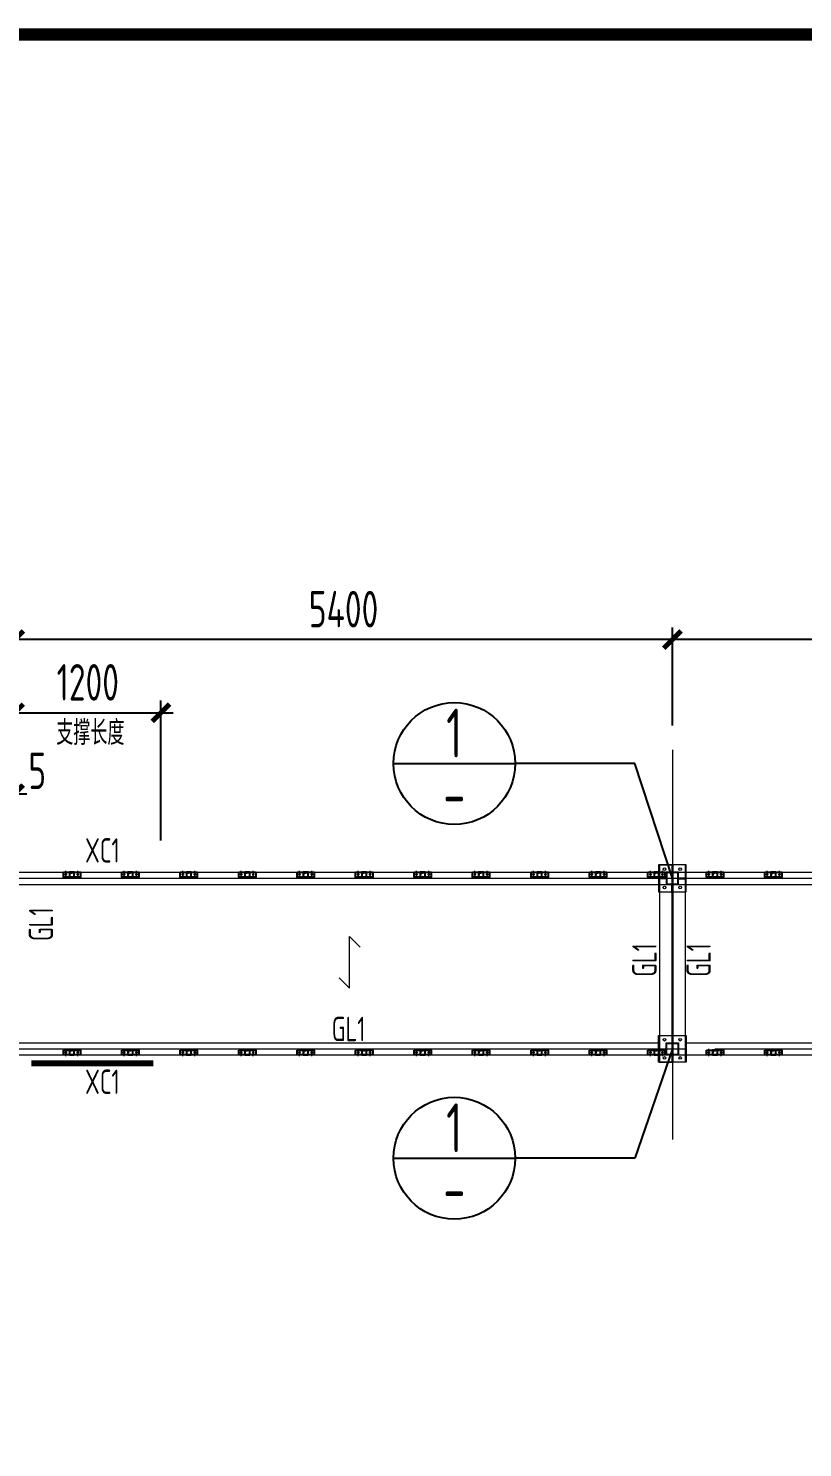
# Model space of a CAD drawing. Extents: x 498328 to 716449, y -893371 to -467753.
# Drawn here: x 548900 to 555257, y -846571 to -834921 of the extents above; entities that cross this region are included whole.
import ezdxf
from ezdxf.enums import TextEntityAlignment as Align

# ---------------------------------------------------------------- set-up
doc = ezdxf.new("R2010")
doc.units = 0
doc.header["$LTSCALE"] = 1000
doc.header["$PDMODE"] = 35
doc.header["$PDSIZE"] = 20
doc.linetypes.add('2', pattern=[0.375, 0.25, -0.125])
doc.linetypes.add('CENTER', pattern=[2, 1.25, -0.25, 0.25, -0.25])
doc.layers.get('0').update_dxf_attribs({"linetype": 'CONTINUOUS'})
doc.layers.get('Defpoints').update_dxf_attribs({"linetype": 'CONTINUOUS'})
for name, color, linetype in [('$0$S-STEL-BEAM-TEXT', 90, 'CONTINUOUS'), ('-L-02', 2, 'CONTINUOUS'), ('1轮廓实线层', 7, 'CONTINUOUS'), ('AXIS', 251, 'CENTER'), ('DIM', 3, 'CONTINUOUS'), ('PUB_TEXT', 7, 'CONTINUOUS'), ('PUB_TITLE', 4, 'CONTINUOUS'), ('THIN', 7, 'CONTINUOUS'), ('焊缝', 1, 'CONTINUOUS'), ('设备基础', 2, 'CONTINUOUS')]:
    doc.layers.add(name, color=color, linetype=linetype)
doc.layers.add('钢梁', color=141, linetype='CONTINUOUS', lineweight=18)
doc.styles.add('TSSD_DIMENSION', font='Tssdeng.shx', dxfattribs={"width": 0.7, "bigfont": 'hztxt.shx'})
doc.styles.add('TSSD_NUM', font='Tssdeng.shx', dxfattribs={"width": 0.7, "bigfont": 'hztxt.shx'})
doc.styles.add('TSSD_REIN', font='Tssdeng.shx', dxfattribs={"width": 0.7, "bigfont": 'hztxt.shx'})
doc.dimstyles.new('TSSD_100_100', dxfattribs={"dimtxt": 300, "dimasz": 100, "dimexe": 100, "dimexo": 200, "dimgap": 100, "dimtad": 1, "dimdec": 0, "dimzin": 0, "dimdsep": 46, "dimtxsty": 'TSSD_DIMENSION', "dimblk": 'ARCHTICK', "dimcen": 0, "dimdle": 100, "dimclrt": 7, "dimadec": 0, "dimazin": 0, "dimtfac": 1, "dimtdec": 0, "dimtix": 1, "dimtmove": 2, "dimatfit": 0, "dimldrblk": 'ARCHTICK', "dimfxl": 0, "dimtolj": 1, "dimtzin": 0, "dimarcsym": 0})
doc.dimstyles.new('TSSD_100_100$0', dxfattribs={"dimtxt": 380, "dimasz": 100, "dimexe": 100, "dimexo": 250, "dimgap": 50, "dimtad": 1, "dimdec": 0, "dimzin": 0, "dimdsep": 46, "dimtxsty": 'TSSD_DIMENSION', "dimblk": 'ARCHTICK', "dimblk1": 'ARCHTICK', "dimblk2": 'ARCHTICK', "dimsah": 1, "dimcen": 0, "dimdle": 100, "dimclrt": 7, "dimadec": 0, "dimazin": 0, "dimtfac": 1, "dimtdec": 0, "dimtix": 1, "dimtmove": 2, "dimatfit": 3, "dimldrblk": 'ARCHTICK', "dimfxl": 0, "dimtolj": 1, "dimtzin": 0, "dimarcsym": 0})

# ---------------------------------------------------------------- blocks, each defined once
blk = doc.blocks.new('_ARCHTICK')
at = {"color": 0, "const_width": 0.4}
blk.add_lwpolyline([(-0.71, -0.71), (0.71, 0.71)], dxfattribs=at)
blk = doc.blocks.new('*D630')
at = {"layer": 'Defpoints', "color": 0, "transparency": 16777216}
for p in [(554188, -839938), (554188, -840844), (558688, -840844)]:
    blk.add_point(p, dxfattribs=at)
at = {"layer": 'DIM', "color": 0, "lineweight": -2, "transparency": 16777216}
for p, q in [((554188, -840644), (554188, -839838)), ((558688, -840644), (558688, -839838)), ((558788, -839938), (554088, -839938))]:
    blk.add_line(p, q, dxfattribs=at)
at = {"layer": 'DIM', "color": 0, "lineweight": -2, "transparency": 16777216, "xscale": 100, "yscale": 100, "zscale": 100, "rotation": 180}
blk.add_blockref('_ARCHTICK', (554188, -839938), dxfattribs=at)
at = {"layer": 'DIM', "color": 0, "lineweight": -2, "transparency": 16777216, "xscale": 100, "yscale": 100, "zscale": 100}
blk.add_blockref('_ARCHTICK', (558688, -839938), dxfattribs=at)
at = {"layer": 'DIM', "color": 7, "lineweight": 20, "transparency": 16777216, "insert": (556438, -839688), "char_height": 300, "attachment_point": 5, "style": 'TSSD_DIMENSION'}
blk.add_mtext('\\A1;4500', dxfattribs=at)
blk = doc.blocks.new('*D631')
at = {"layer": 'Defpoints', "color": 0, "transparency": 16777216}
for p in [(548788, -839938), (548788, -840844), (554188, -840844)]:
    blk.add_point(p, dxfattribs=at)
at = {"layer": 'DIM', "color": 0, "lineweight": -2, "transparency": 16777216}
for p, q in [((548788, -840644), (548788, -839838)), ((554188, -840644), (554188, -839838)), ((554288, -839938), (548688, -839938))]:
    blk.add_line(p, q, dxfattribs=at)
at = {"layer": 'DIM', "color": 0, "lineweight": -2, "transparency": 16777216, "xscale": 100, "yscale": 100, "zscale": 100, "rotation": 180}
blk.add_blockref('_ARCHTICK', (548788, -839938), dxfattribs=at)
at = {"layer": 'DIM', "color": 0, "lineweight": -2, "transparency": 16777216, "xscale": 100, "yscale": 100, "zscale": 100}
blk.add_blockref('_ARCHTICK', (554188, -839938), dxfattribs=at)
at = {"layer": 'DIM', "color": 7, "lineweight": 20, "transparency": 16777216, "insert": (551488, -839688), "char_height": 300, "attachment_point": 5, "style": 'TSSD_DIMENSION'}
blk.add_mtext('\\A1;5400', dxfattribs=at)
blk = doc.blocks.new('*D604')
at = {"layer": 'Defpoints', "color": 0, "transparency": 16777216}
for p in [(548788, -841204), (548783, -841788), (548788, -841788)]:
    blk.add_point(p, dxfattribs=at)
at = {"layer": 'DIM', "color": 0, "lineweight": -2, "transparency": 16777216}
for p, q in [((548783, -841588), (548783, -841104)), ((548788, -841588), (548788, -841104)), ((548783, -841204), (548683, -841204)), ((548783, -841204), (548788, -841204)), ((548788, -841204), (548888, -841204))]:
    blk.add_line(p, q, dxfattribs=at)
at = {"layer": 'DIM', "color": 0, "lineweight": -2, "transparency": 16777216, "xscale": 100, "yscale": 100, "zscale": 100}
blk.add_blockref('_ARCHTICK', (548783, -841204), dxfattribs=at)
at = {"layer": 'DIM', "color": 0, "lineweight": -2, "transparency": 16777216, "xscale": 100, "yscale": 100, "zscale": 100, "rotation": 180}
blk.add_blockref('_ARCHTICK', (548788, -841204), dxfattribs=at)
at = {"layer": 'DIM', "color": 7, "lineweight": 20, "transparency": 16777216, "insert": (548973, -841015), "char_height": 300, "attachment_point": 5, "style": 'TSSD_DIMENSION'}
blk.add_mtext('\\A1;5', dxfattribs=at)
blk = doc.blocks.new('TS_IDX')
at = {"color": 0, "linetype": 'ByBlock'}
blk.add_line((-0.5, 0), (0.5, 0), dxfattribs=at)
blk.add_circle((0, 0), 0.5, dxfattribs=at)
at = {"color": 0, "linetype": 'ByBlock', "style": 'TSSD_NUM', "width": 0.7}
for tag, p in [('1', (0, 0.25)), ('A', (0, -0.25))]:
    blk.add_attdef(tag, text='', height=0.286, dxfattribs=at).set_placement(p, align=Align.MIDDLE_CENTER)
blk = doc.blocks.new('*D614')
at = {"layer": 'Defpoints', "color": 0, "transparency": 16777216}
for p in [(549988, -840539), (548788, -841788), (549988, -841788)]:
    blk.add_point(p, dxfattribs=at)
at = {"layer": 'DIM', "color": 0, "lineweight": -2, "transparency": 16777216}
for p, q in [((548788, -841588), (548788, -840439)), ((549988, -841588), (549988, -840439)), ((548688, -840539), (550088, -840539))]:
    blk.add_line(p, q, dxfattribs=at)
at = {"layer": 'DIM', "color": 0, "lineweight": -2, "transparency": 16777216, "xscale": 100, "yscale": 100, "zscale": 100, "rotation": 180}
blk.add_blockref('_ARCHTICK', (548788, -840539), dxfattribs=at)
at = {"layer": 'DIM', "color": 0, "lineweight": -2, "transparency": 16777216, "xscale": 100, "yscale": 100, "zscale": 100}
blk.add_blockref('_ARCHTICK', (549988, -840539), dxfattribs=at)
at = {"layer": 'DIM', "color": 7, "lineweight": 20, "transparency": 16777216, "insert": (549388, -840289), "char_height": 300, "attachment_point": 5, "style": 'TSSD_DIMENSION'}
blk.add_mtext('\\A1;1200', dxfattribs=at)
blk = doc.blocks.new('护栏底板')
at = {"layer": 'AXIS', "lineweight": 20}
for p, q in [((415797, -713356), (415797, -713294)), ((415897, -713356), (415897, -713294))]:
    blk.add_line(p, q, dxfattribs=at)
at = {"layer": '焊缝', "color": 8}
for p, q in [((415827, -713345), (415834, -713312)), ((415834, -713312), (415867, -713305))]:
    blk.add_line(p, q, dxfattribs=at)
at = {"layer": '焊缝', "color": 0}
for points in [[(415777, -713305), (415917, -713305), (415917, -713345), (415777, -713345)], [(415867, -713305), (415827, -713305), (415827, -713345), (415867, -713345)]]:
    blk.add_lwpolyline(points, close=True, dxfattribs=at)
for centre in [(415797, -713325), (415897, -713325)]:
    blk.add_circle(centre, 3.75, dxfattribs=at)

msp = doc.modelspace()

# ---------------------------------------------------------------- linework, layer by layer
at = {"layer": '$0$S-STEL-BEAM-TEXT', "lineweight": 0}
msp.add_lwpolyline([(551452.4, -842713.3), (551538.1, -842798.9), (551538.1, -842375.9), (551623.8, -842461.6)], dxfattribs=at)
at = {"layer": '-L-02', "lineweight": 20}
for points in [[(554075.1, -842007.5), (554300.1, -842007.5), (554300.1, -841787.5), (554075.1, -841787.5)], [(554075.1, -843187.5), (554300.1, -843187.5), (554300.1, -843407.5), (554075.1, -843407.5)]]:
    msp.add_lwpolyline(points, close=True, dxfattribs=at)
at = {"layer": '1轮廓实线层', "lineweight": 20, "ltscale": 5}
for p, q in [((534537.6, -841847.5), (582816.1, -841847.5)), ((534537.6, -841897.5), (582781.1, -841897.5)), ((534537.6, -841947.5), (582781.1, -841947.5)), ((534537.6, -843247.5), (554082.6, -843247.5)), ((534537.6, -843297.5), (554082.6, -843297.5)), ((534537.6, -843347.5), (554082.6, -843347.5)), ((534537.6, -843347.5), (554082.6, -843347.5)), ((554082.6, -843347.5), (582816.1, -843347.5)), ((554287.6, -843347.5), (582816.1, -843347.5)), ((554292.6, -843247.5), (582781.1, -843247.5))]:
    msp.add_line(p, q, dxfattribs=at)
at = {"layer": '1轮廓实线层', "color": 4, "lineweight": 20}
for p, q in [((554137.6, -841892.5), (554078, -841892.5)), ((554137.6, -841902.5), (554078, -841902.5)), ((554182.6, -842017.5), (554182.6, -841947.5)), ((554192.6, -842017.5), (554192.6, -841947.5)), ((554237.6, -841892.5), (554297.2, -841892.5)), ((554237.6, -841902.5), (554297.2, -841902.5)), ((554182.6, -843177.5), (554182.6, -843247.5)), ((554192.6, -843177.5), (554192.6, -843247.5)), ((554182.6, -843347.5), (554182.6, -843407.2)), ((554192.6, -843347.5), (554192.6, -843407.2))]:
    msp.add_line(p, q, dxfattribs=at)
for points in [[(554237.6, -841947.5), (554237.6, -841847.5), (554137.6, -841847.5), (554137.6, -841947.5)], [(554232.6, -841942.5), (554232.6, -841852.5), (554142.6, -841852.5), (554142.6, -841942.5)], [(554237.6, -843247.5), (554237.6, -843347.5), (554137.6, -843347.5), (554137.6, -843247.5)], [(554232.6, -843252.5), (554232.6, -843342.5), (554142.6, -843342.5), (554142.6, -843252.5)]]:
    msp.add_lwpolyline(points, close=True, dxfattribs=at)
for centre in [(554122.6, -841822.5), (554252.6, -841822.5), (554122.6, -841972.5), (554252.6, -841972.5), (554122.6, -843222.5), (554252.6, -843222.5), (554122.6, -843372.5), (554252.6, -843372.5)]:
    msp.add_circle(centre, 11, dxfattribs=at)
at = {"layer": 'AXIS', "lineweight": 20}
for p, q in [((554187.6, -840843.7), (554187.6, -844040.5)), ((534537.6, -841897.5), (584525.7, -841897.5)), ((534537.6, -843297.5), (584525.7, -843297.5))]:
    msp.add_line(p, q, dxfattribs=at)
at = {"layer": 'PUB_TITLE', "const_width": 100}
msp.add_lwpolyline([(529127.4, -892370.7), (609727.4, -892370.7), (609727.4, -834970.7), (529127.4, -834970.7)], close=True, dxfattribs=at)
at = {"layer": 'THIN'}
for p, q in [((553879.5, -840955.4), (552897.6, -840955.4)), ((554187.6, -841897.5), (553879.5, -840955.4)), ((554187.6, -843297.5), (553879.5, -844195.4)), ((553879.5, -844195.4), (552897.6, -844195.4))]:
    msp.add_line(p, q, dxfattribs=at)
at = {"layer": '设备基础', "color": 0, "lineweight": 20}
for p, q in [((554082.6, -841787.5), (554082.6, -843407.5)), ((554082.6, -841787.5), (554182.6, -841787.5)), ((554182.6, -841787.5), (554182.6, -843407.5)), ((554192.6, -841787.5), (554192.6, -843347.9)), ((554292.6, -841787.5), (554192.6, -841787.5)), ((554292.6, -841787.5), (554292.6, -843407.5)), ((554082.6, -843407.5), (554182.6, -843407.5)), ((554292.6, -843407.5), (554192.6, -843407.5))]:
    msp.add_line(p, q, dxfattribs=at)
at = {"layer": '钢梁', "linetype": '2', "lineweight": 0, "const_width": 50}
msp.add_lwpolyline([(548925.1, -843415.4), (549925.1, -843415.4)], dxfattribs=at)

# ---------------------------------------------------------------- block references
at = {"layer": 'THIN'}
ref = msp.add_blockref('TS_IDX', (552397.6, -840955.4), dxfattribs=dict(at, xscale=1000, yscale=1000, zscale=1000))
ref.add_attrib('1', '1', dxfattribs={"height": 400, "style": 'TSSD_NUM', "width": 0.7}).set_placement((552397.6, -840705.4), align=Align.MIDDLE_CENTER)
ref.add_attrib('-', '-', dxfattribs={"height": 400, "style": 'TSSD_NUM', "width": 0.7}).set_placement((552397.6, -841205.4), align=Align.MIDDLE_CENTER)
ref = msp.add_blockref('TS_IDX', (552397.6, -844195.4), dxfattribs=dict(at, xscale=1000, yscale=1000, zscale=1000))
ref.add_attrib('1', '1', dxfattribs={"height": 400, "style": 'TSSD_NUM', "width": 0.7}).set_placement((552397.6, -843945.4), align=Align.MIDDLE_CENTER)
ref.add_attrib('-', '-', dxfattribs={"height": 400, "style": 'TSSD_NUM', "width": 0.7}).set_placement((552397.6, -844445.4), align=Align.MIDDLE_CENTER)
at = {"layer": '焊缝', "color": 0}
for p in [(133410.2, -128542.1), (133890.2, -128542.1), (134370.2, -128542.1), (134850.2, -128542.1), (135330.2, -128542.1), (135810.2, -128542.1), (136290.3, -128542.1), (136770.3, -128542.1), (137250.3, -128542.1), (137730.3, -128542.1), (138210.3, -128542.1), (138690.3, -128542.1), (139170.3, -128542.1), (133410.2, -130002.1), (133890.2, -130002.1), (134370.2, -130002.1), (134850.2, -130002.1), (135330.2, -130002.1), (135810.2, -130002.1), (136290.3, -130002.1), (136770.3, -130002.1), (137250.3, -130002.1), (137730.3, -130002.1), (138210.3, -130002.1), (138690.3, -130002.1), (139170.3, -130002.1)]:
    msp.add_blockref('护栏底板', p, dxfattribs=at)

# ---------------------------------------------------------------- texts
at = {"layer": 'PUB_TEXT', "lineweight": 15, "style": 'TSSD_REIN', "width": 0.7}
for s, p in [('支撑长度', (549129.1, -840802.4)), ('XC1', (549366.1, -841768.4)), ('GL1', (551391.1, -843234.5)), ('XC1', (549366.1, -843667.5))]:
    msp.add_text(s, height=200, dxfattribs=at).set_placement(p)
for p in [(549103.6, -842412.8), (554058.4, -842706.8), (554503.6, -842706.8)]:
    msp.add_text('GL1', height=200, rotation=90, dxfattribs=at).set_placement(p)

# ---------------------------------------------------------------- dimensions: what is measured, and where the dimension line sits
at = {"layer": 'DIM', "lineweight": 20}
for base, p1, p2, picture, middle in [((548787.6, -839938.1), (554187.6, -840843.7), (548787.6, -840843.7), '*D631', (551487.6, -839688.1)), ((554187.6, -839938.1), (558687.6, -840843.7), (554187.6, -840843.7), '*D630', (556437.6, -839688.1))]:
    dim = msp.add_linear_dim(base=base, p1=p1, p2=p2, dimstyle='TSSD_100_100', dxfattribs=at)
    dim.commit()
    dim.dimension.update_dxf_attribs({"geometry": picture, "text_midpoint": middle})
dim = msp.add_aligned_dim(p1=(548787.6, -841787.5), p2=(549987.6, -841787.5), distance=1248.9, dimstyle='TSSD_100_100$0', override={"dimtxt": 300, "dimexo": 200, "dimgap": 100, "dimsah": 0, "dimatfit": 0}, dxfattribs=at)
dim.commit()
dim.dimension.update_dxf_attribs({"geometry": '*D614', "text_midpoint": (549387.6, -840288.6)})
dim = msp.add_linear_dim(base=(548787.6, -841204.4), p1=(548782.6, -841787.5), p2=(548787.6, -841787.5), angle=360, dimstyle='TSSD_100_100', dxfattribs=at)
dim.commit()
dim.dimension.update_dxf_attribs({"geometry": '*D604', "text_midpoint": (548973.1, -841015.4), "dimtype": 161})

doc.saveas('drawing.dxf')
